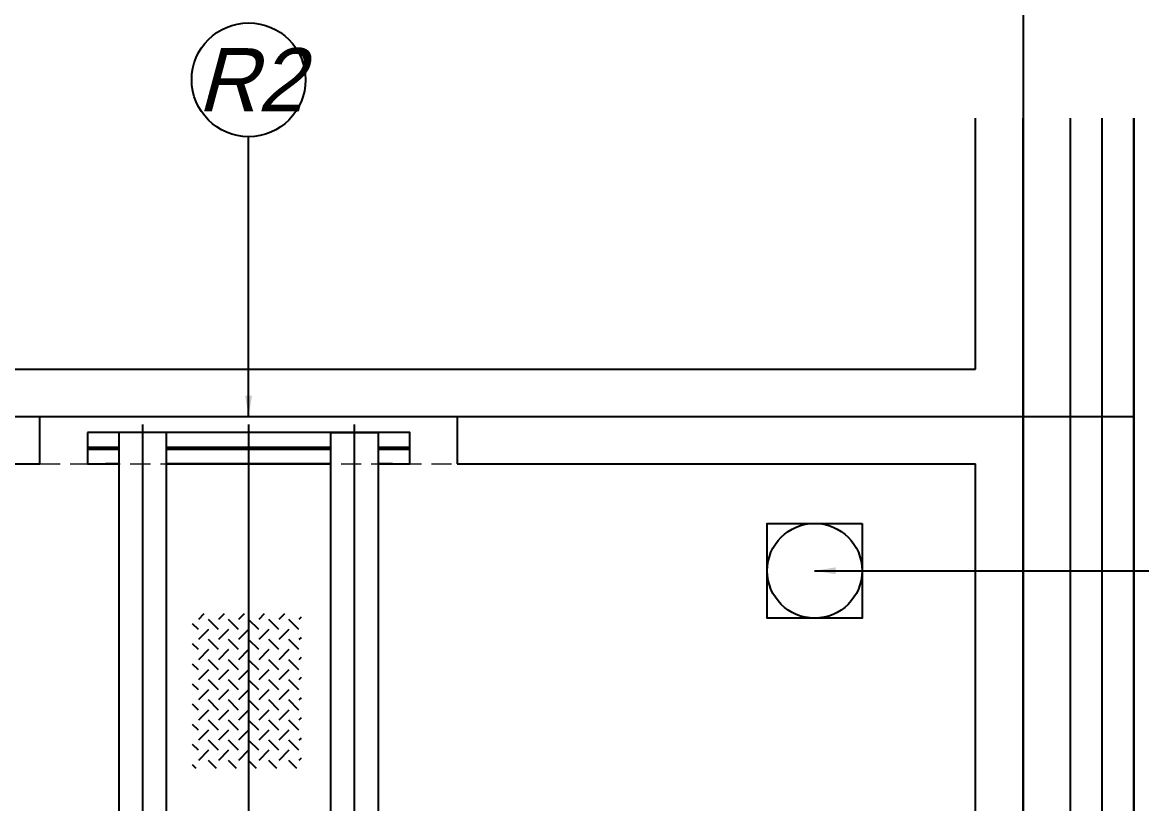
# Model space of a CAD drawing. Header units: millimetres. Extents: x 5544 to 245194, y -610088 to 30375.
# Drawn here: x 155209 to 162290, y 19070 to 24011 of the extents above; entities that cross this region are included whole.
import ezdxf
from ezdxf.lldxf.tags import DXFTag

# ---------------------------------------------------------------- set-up
doc = ezdxf.new("R2010")
doc.units = ezdxf.units.MM
doc.linetypes.add('DASHED2', pattern=[9.525, 6.35, -3.175])
doc.linetypes.add('옥상층 평면도$0$CEN', pattern=[62, 60, -1, 0, -1])
for name, color, linetype in [('0-중심선', 1, 'CENTER'), ('0글씨', 3, 'Continuous'), ('0철골기둥', 2, 'Continuous'), ('0콘크리트', 2, 'Continuous'), ('1', 1, 'CENTER2'), ('15', 15, 'Continuous'), ('HIDDEN', 6, 'HIDDEN'), ('옥상층 평면도$0$A-CEN', 1, '옥상층 평면도$0$CEN'), ('옥상층 평면도$0$A-FLOR-GW', 6, 'Continuous'), ('옥상층 평면도$0$A-ST-AXIS-CEN', 252, '옥상층 평면도$0$CEN'), ('옥상층 평면도$0$A-ST-CONC', 2, 'Continuous')]:
    doc.layers.add(name, color=color, linetype=linetype)
doc.layers.add('0-해치', color=8, linetype='Continuous', lineweight=9)
doc.layers.add('BOX', color=20, linetype='Continuous', lineweight=25)
doc.styles.add('ROMAND', font='gulim.ttc', dxfattribs={"oblique": 15})
tags = doc.linetypes.add('CENTER', pattern=[2, 1.25, -0.25, 0.25, -0.25]).pattern_tags.tags
tags[10:11] = [DXFTag(74, 4), DXFTag(75, 0), DXFTag(340, '0'), DXFTag(46, 1.0), DXFTag(50, 0.0), DXFTag(44, 0.0), DXFTag(45, 0.0)]
tags[8:9] = [DXFTag(74, 4), DXFTag(75, 0), DXFTag(340, '0'), DXFTag(46, 1.0), DXFTag(50, 0.0), DXFTag(44, 0.0), DXFTag(45, 0.0)]
tags[6:7] = [DXFTag(74, 4), DXFTag(75, 0), DXFTag(340, '0'), DXFTag(46, 1.0), DXFTag(50, 0.0), DXFTag(44, 0.0), DXFTag(45, 0.0)]
tags[4:5] = [DXFTag(74, 4), DXFTag(75, 0), DXFTag(340, '0'), DXFTag(46, 1.0), DXFTag(50, 0.0), DXFTag(44, 0.0), DXFTag(45, 0.0)]
tags = doc.linetypes.add('CENTER2', pattern=[1.125, 0.75, -0.125, 0.125, -0.125]).pattern_tags.tags
tags[10:11] = [DXFTag(74, 4), DXFTag(75, 0), DXFTag(340, '0'), DXFTag(46, 1.0), DXFTag(50, 0.0), DXFTag(44, 0.0), DXFTag(45, 0.0)]
tags[8:9] = [DXFTag(74, 4), DXFTag(75, 0), DXFTag(340, '0'), DXFTag(46, 1.0), DXFTag(50, 0.0), DXFTag(44, 0.0), DXFTag(45, 0.0)]
tags[6:7] = [DXFTag(74, 4), DXFTag(75, 0), DXFTag(340, '0'), DXFTag(46, 1.0), DXFTag(50, 0.0), DXFTag(44, 0.0), DXFTag(45, 0.0)]
tags[4:5] = [DXFTag(74, 4), DXFTag(75, 0), DXFTag(340, '0'), DXFTag(46, 1.0), DXFTag(50, 0.0), DXFTag(44, 0.0), DXFTag(45, 0.0)]
tags = doc.linetypes.add('HIDDEN', pattern=[0.375, 0.25, -0.125]).pattern_tags.tags
tags[6:7] = [DXFTag(74, 4), DXFTag(75, 0), DXFTag(340, '0'), DXFTag(46, 1.0), DXFTag(50, 0.0), DXFTag(44, 0.0), DXFTag(45, 0.0)]
tags[4:5] = [DXFTag(74, 4), DXFTag(75, 0), DXFTag(340, '0'), DXFTag(46, 1.0), DXFTag(50, 0.0), DXFTag(44, 0.0), DXFTag(45, 0.0)]
doc.dimstyles.new('DIM-A-002-단면', dxfattribs={"dimscale": 330, "dimtxt": 1, "dimasz": 0.4, "dimexe": 0.2, "dimexo": 0.3, "dimgap": 0.4, "dimtad": 1, "dimdec": 0, "dimtxsty": 'ROMAND', "dimcen": 0, "dimclrd": 15, "dimclre": 15, "dimclrt": 3, "dimadec": 0, "dimazin": 0, "dimtfac": 1, "dimtmove": 0, "dimatfit": 3, "dimfxl": 1, "dimarcsym": 0})

# ---------------------------------------------------------------- blocks, each defined once
blk = doc.blocks.new('구동부평면')
at = {"layer": '15'}
h = blk.add_hatch(dxfattribs=at)
h.set_pattern_fill('CHECKERED', color=256, scale=22.5, angle=315, style=0)
h.set_pattern_definition([(315, (8448.775, -3542.071), (-7e-15, -31.819805), [22.5, -22.5]), (225, (8448.775, -3557.98), (-31.819805, 1e-14), [22.5, -22.5])])
h.paths.add_polyline_path([(-1248, -364), (-1248, -192.4), (-1003.8, -192.4), (-1003.8, -364)])
for points in [[(-805, -145.5), (-1535, -145.5), (-1535, -70.5), (165, -70.5)], [(-805, -405.5), (-1535, -405.5), (-1535, -480.5), (165, -480.5)]]:
    blk.add_lwpolyline(points)
at = {"layer": '0철골기둥', "elevation": 0}
for points in [[(-1485, -70.5), (-1485, -20.5), (-1535, -20.5), (-1535, -530.5)], [(-1485, -405.5), (-1485, -145.5)], [(-1535, -530.5), (-1485, -530.5), (-1485, -480.5)]]:
    blk.add_lwpolyline(points, dxfattribs=at)
at = {"layer": '1'}
for p, q in [((-1485, -48, 0), (-1485, -70.5, 0)), ((165, -108), (-1547.5, -108, 0)), ((-1485, -145.5, 0), (-1485, -405.5, 0)), ((-1547.5, -275.5, 0), (-405.6, -275.5)), ((165, -443), (-1547.5, -443, 0)), ((-1485, -480.5, 0), (-1485, -501.6, 0))]:
    blk.add_line(p, q, dxfattribs=at)
at = {"layer": 'HIDDEN'}
for p, q in [((-1511.5, -70.5, 0), (-1511.5, -20.5, 0)), ((-1508.5, -70.5, 0), (-1508.5, -20.5, 0)), ((-1511.5, -405.5, 0), (-1511.5, -145.5, 0)), ((-1508.5, -405.5, 0), (-1508.5, -145.5, 0)), ((-1511.5, -530.5, 0), (-1511.5, -480.5, 0)), ((-1508.5, -530.5, 0), (-1508.5, -480.5, 0))]:
    blk.add_line(p, q, dxfattribs=at)
blk = doc.blocks.new('소화기')
at = {"layer": '0글씨'}
blk.add_lwpolyline([(559400.5, -904081.2), (559700.5, -904081.2), (559700.5, -904381.2), (559400.5, -904381.2)], close=True, dxfattribs=at)
blk.add_circle((559550.5, -904231.2), 150, dxfattribs=at)

msp = doc.modelspace()

# ---------------------------------------------------------------- linework, layer by layer
at = {"elevation": -187.5}
msp.add_lwpolyline([(162240.2, 23404.3), (162240.2, 11618.2), (149540.2, 11618.2)], dxfattribs=at)
at = {"layer": '0-중심선', "ltscale": 600}
msp.add_line((161540.2, 24760.3, -187.5), (161540.2, 7263.7, -187.5), dxfattribs=at)
at = {"layer": '0-해치', "linetype": 'DASHED2', "ltscale": 20}
msp.add_line((155320.2, 21218.2, 205812.5), (157960.2, 21218.2, 205812.5), dxfattribs=at)
at = {"layer": '0콘크리트', "linetype": 'DASHED2', "ltscale": 600, "elevation": -187.5}
msp.add_lwpolyline([(155320.2, 21218.2), (155320.2, 21518.2), (157960.2, 21518.2), (157960.2, 21218.2)], dxfattribs=at)
at = {"layer": 'BOX', "lineweight": -3}
msp.add_circle((156640.2, 23648, -187.5), 360, dxfattribs=at)
at = {"layer": '옥상층 평면도$0$A-CEN'}
for p, q in [((161540.2, 23404.3, 205812.5), (161540.2, 12318.2, 205812.5)), ((149440.2, 21518.2, 205812.5), (162240.2, 21518.2, 205812.5))]:
    msp.add_line(p, q, dxfattribs=at)
at = {"layer": '옥상층 평면도$0$A-FLOR-GW'}
for p, q in [((162040.2, 11818.2, 205812.5), (162040.2, 23404.3, 205812.5)), ((162240.2, 11618.2, 205812.5), (162240.2, 23404.3, 205812.5))]:
    msp.add_line(p, q, dxfattribs=at)
at = {"layer": '옥상층 평면도$0$A-ST-AXIS-CEN'}
msp.add_line((161540.2, 10499.1, 205812.5), (161540.2, 23404.3, 205812.5), dxfattribs=at)
at = {"layer": '옥상층 평면도$0$A-ST-CONC'}
for p, q in [((161240.2, 21818.2, 205812.5), (161240.2, 23404.3, 205812.5)), ((161840.2, 21218.2, 205812.5), (161840.2, 23404.3, 205812.5)), ((149740.2, 21818.2, 205812.5), (161240.2, 21818.2, 205812.5)), ((161840.2, 12018.2, 205812.5), (161840.2, 21818.2, 205812.5)), ((149740.2, 21218.2, 205812.5), (155320.2, 21218.2, 205812.5)), ((157960.2, 21218.2, 205812.5), (161240.2, 21218.2, 205812.5)), ((161240.2, 12618.2, 205812.5), (161240.2, 21218.2, 205812.5))]:
    msp.add_line(p, q, dxfattribs=at)

# ---------------------------------------------------------------- block references
for name, p, xscale, yscale, zscale, rotation in [('구동부평면', (157742.1, 15278.2, -187.5), 4, 4, 4, 270.0000000000001), ('소화기', (1968684, 1139643.8, -187.5), 2, 2, 2, 270)]:
    msp.add_blockref(name, p, dxfattribs=dict(xscale=xscale, yscale=yscale, zscale=zscale, rotation=rotation))

# ---------------------------------------------------------------- texts
at = {"layer": 'BOX', "style": 'ROMAND', "oblique": 15}
msp.add_text('R2', height=400, dxfattribs=at).set_placement((156316, 23448, -187.5))

# ---------------------------------------------------------------- leaders
at = {"layer": '15', "ltscale": 600}
for points in [[(156640.2, 21518.2, -187.5), (156640.2, 23288, -187.5)], [(160221.6, 20542.8, -187.5), (163935.5, 20542.8, -187.5)]]:
    msp.add_leader(points, dimstyle='DIM-A-002-단면', dxfattribs=at)

doc.saveas('drawing.dxf')
